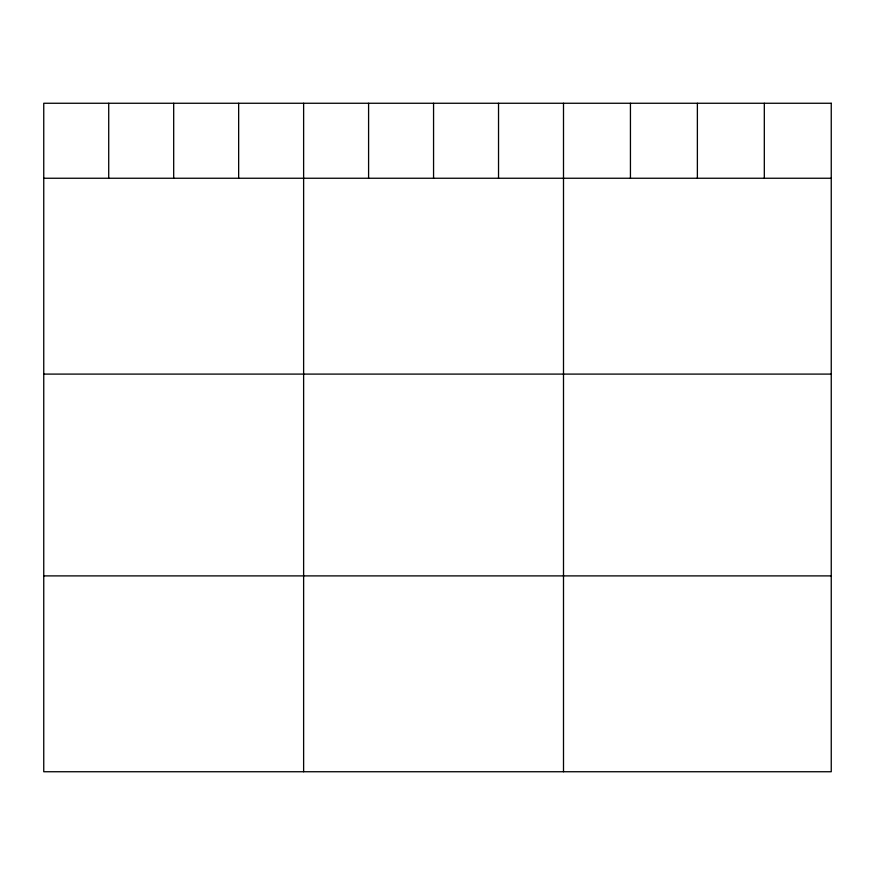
<?xml version="1.0" encoding="UTF-8"?>
<svg xmlns="http://www.w3.org/2000/svg" width="875" height="875" viewBox="0 0 875 875"><rect width="100%" height="100%" fill="white"/><g stroke="black" fill="none" stroke-linecap="round" stroke-linejoin="round"><path stroke-width="1.31" d="M43.75 178.248L831.25 178.248M43.75 374.095L831.25 374.095M43.75 575.892L831.25 575.892M764.312 103.261L764.312 178.248M697.375 103.261L697.375 178.248M630.438 103.261L630.438 178.248M563.5 103.261L563.5 771.739M498.531 103.261L498.531 178.248M433.562 103.261L433.562 178.248M368.594 103.261L368.594 178.248M303.625 103.261L303.625 771.739M238.656 103.261L238.656 178.248M173.688 103.261L173.688 178.248M108.719 103.261L108.719 178.248M831.25 103.261L43.75 103.261L43.75 771.739L831.25 771.739L831.25 103.261"/></g></svg>
